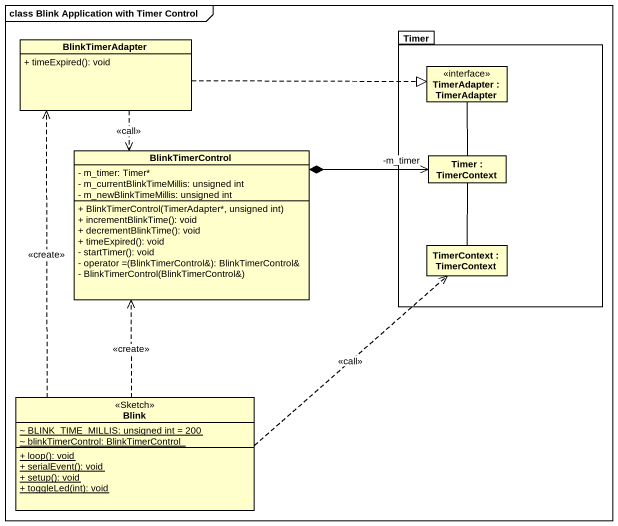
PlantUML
@startuml
mainframe class Blink Application with Timer Control
allowmixing
hide circle
hide empty members
skinparam classAttributeIconSize 0
class BlinkTimerAdapter {
  + timeExpired(): void
}
package Timer {
  rectangle "TimerAdapter : TimerAdapter" as TimerAdapter <<interface>>
  rectangle "Timer : TimerContext" as Timer_2
  rectangle "TimerContext : TimerContext" as TimerContext
}
class BlinkTimerControl {
  - m_timer: Timer*
  - m_currentBlinkTimeMillis: unsigned int
  - m_newBlinkTimeMillis: unsigned int
  + BlinkTimerControl(TimerAdapter*, unsigned int)
  + incrementBlinkTime(): void
  + decrementBlinkTime(): void
  + timeExpired(): void
  - startTimer(): void
  - operator =(BlinkTimerControl&): BlinkTimerControl&
  - BlinkTimerControl(BlinkTimerControl&)
}
class Blink <<Sketch>> {
  {static} ~ BLINK_TIME_MILLIS: unsigned int = 200
  {static} ~ blinkTimerControl: BlinkTimerControl
  {static} + loop(): void
  {static} + serialEvent(): void
  {static} + setup(): void
  {static} + toggleLed(int): void
}
BlinkTimerAdapter .right.|> TimerAdapter
BlinkTimerAdapter ..> BlinkTimerControl : <<call>>
BlinkTimerControl *-right-> "-m_timer" Timer_2
Timer_2 -up- TimerAdapter
TimerContext -up- Timer_2
Blink .up.> BlinkTimerAdapter : <<create>>
Blink .up.> BlinkTimerControl : <<create>>
Blink .right.> TimerContext : <<call>>
@enduml
